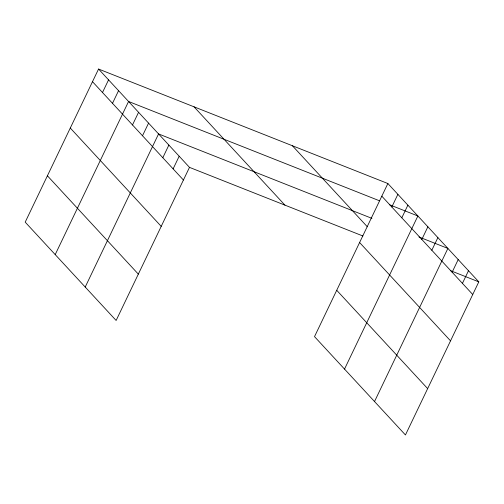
<?xml version="1.0" encoding="UTF-8"?>
<svg xmlns="http://www.w3.org/2000/svg" width="504" height="504" viewBox="0 0 504 504"><rect width="100%" height="100%" fill="white"/><g stroke="black" fill="none" stroke-linecap="round" stroke-linejoin="round"><path stroke-width="0.76" d="M98.557 69.035L25.2 222.144L116.128 320.475L189.485 167.366L98.557 69.035L387.872 183.525L478.8 281.856L405.443 434.965L314.515 336.634L387.872 183.525M102.501 92.503L108.562 79.853M112.499 103.32L118.56 90.67M55.207 254.596L128.564 101.487L379.544 200.806M132.502 124.948L138.569 112.297M142.506 135.765L148.567 123.115M85.214 287.041L158.571 133.932L371.939 218.371M162.811 157.727L168.871 145.076M173.118 168.871L179.178 156.221M391.816 206.993L397.876 194.342M401.814 217.81L407.881 205.159M344.522 369.086L417.879 215.977L389.674 204.813M421.823 239.438L427.883 226.787M431.821 250.255L437.881 237.604M374.529 401.531L447.886 248.422L418.956 236.974M452.132 272.217L458.193 259.566M462.433 283.361L468.493 270.711M189.485 167.366L362.924 235.998M450.589 270.692L478.8 281.856M381.811 196.176L472.739 294.506M292.402 145.744L367.353 226.8M359.604 242.531L450.532 340.855M194.034 106.817L284.955 205.147M336.722 290.285L427.65 388.609M92.497 81.686L183.424 180.016M70.289 128.041L161.217 226.365M47.407 175.795L138.335 274.119"/></g></svg>
